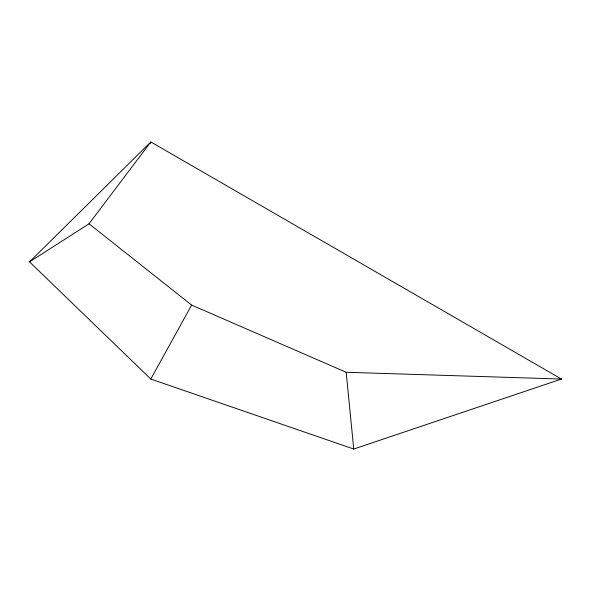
<?xml version="1.0" encoding="UTF-8"?>
<svg xmlns="http://www.w3.org/2000/svg" width="591" height="591" viewBox="0 0 591 591"><rect width="100%" height="100%" fill="white"/><g stroke="black" fill="none" stroke-linecap="round" stroke-linejoin="round"><path stroke-width="0.89" d="M150.158 143.672L150.794 141.958L561.45 379.045L353.736 449.042L150.794 379.045L29.55 261.879L150.794 141.958L89.019 223.804L29.55 261.879M150.794 379.045L191.639 305.082L89.019 223.804M559.647 379.267L561.45 379.045L346.186 372.278L191.639 305.082M346.186 372.278L353.736 449.042"/></g></svg>
